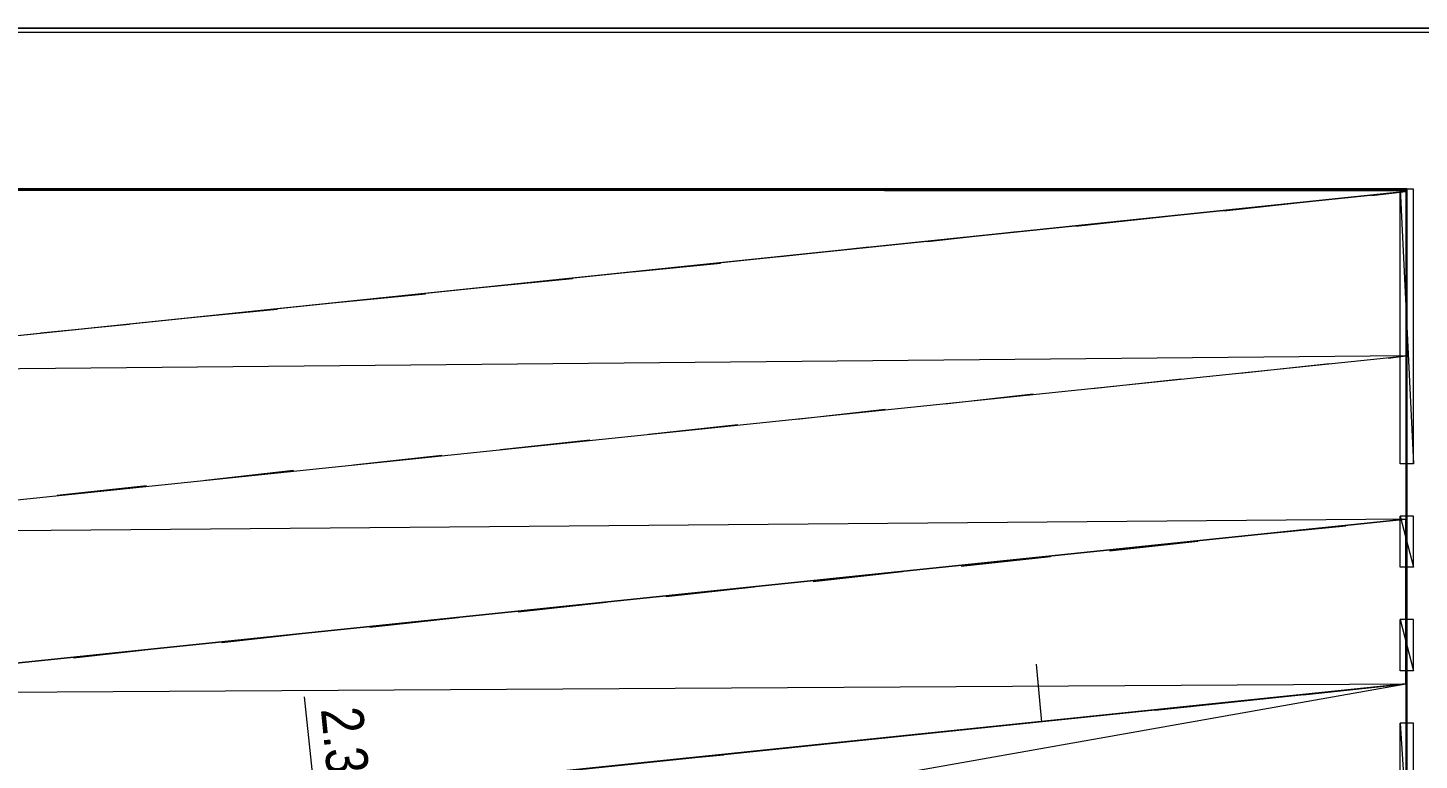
# Model space of a CAD drawing. Header units: inches. Extents: x -0.6 to 32.5, y 0.8 to 22.6.
# Drawn here: x 25.616 to 27.745, y 21.471 to 22.591 of the extents above; entities that cross this region are included whole.
import ezdxf

# ---------------------------------------------------------------- set-up
doc = ezdxf.new("R2010")
doc.units = ezdxf.units.IN
doc.header["$MEASUREMENT"] = 0
doc.layers.add('PDF_Geometry', color=7, linetype='Continuous', true_color=0xa5a5a5)
doc.layers.add('PDF_Text', color=7, linetype='Continuous')
doc.styles.add('PDF Arial', font='arial.ttf')

msp = doc.modelspace()

# ---------------------------------------------------------------- linework, layer by layer
at = {"layer": 'PDF_Geometry', "color": 7, "lineweight": 0}
for points in [[(32.4989, 22.5905), (0.6506, 22.5839), (0.6439, 22.5905), (32.4989, 22.5905)], [(32.4989, 22.5839), (32.4989, 22.5905), (0.6506, 22.5839), (32.4989, 22.5839)], [(27.7256, 16.1206), (27.7256, 22.3439), (0.8839, 22.3439), (0.8839, 16.1206), (27.7256, 16.1206)], [(27.1672, 21.5289), (27.1589, 21.6172)], [(27.1672, 21.5289), (27.1606, 21.6006)]]:
    msp.add_lwpolyline(points, dxfattribs=at)
at = {"layer": 'PDF_Geometry', "color": 7, "lineweight": 25}
msp.add_lwpolyline([(27.7256, 1.0256), (27.7256, 22.3439), (0.8839, 22.3439), (0.8839, 1.0256), (27.7256, 1.0256)], dxfattribs=at)
at = {"layer": 'PDF_Geometry', "color": 254, "lineweight": 0, "true_color": 0xdcdcdc}
for points in [[(27.7239, 22.3406), (25.3306, 22.3422), (25.0589, 22.0639), (27.7239, 22.3406)], [(27.7239, 22.3405), (27.7239, 22.0889), (25.0589, 22.0639), (27.7239, 22.3405)], [(27.7239, 22.3422), (27.7239, 22.3406), (25.3306, 22.3422), (27.7239, 22.3422)], [(27.7239, 22.0889), (25.0589, 22.0639), (25.1022, 21.8172), (27.7239, 22.0889)], [(27.7239, 22.0889), (27.7239, 21.8389), (25.1022, 21.8172), (27.7239, 22.0889)], [(27.7239, 21.8389), (25.1022, 21.8172), (25.1439, 21.5722), (27.7239, 21.8389)], [(25.1439, 21.5722), (27.7239, 21.5872), (27.7239, 21.8389), (25.1439, 21.5722)], [(25.1856, 21.3255), (25.1439, 21.5722), (27.7239, 21.5872), (25.1856, 21.3255)], [(25.1856, 21.3255), (25.3056, 21.1589), (27.7239, 21.5872), (25.1856, 21.3255)], [(25.3056, 21.1589), (27.7239, 21.5872), (27.7239, 21.4439), (25.3056, 21.1589)]]:
    msp.add_lwpolyline(points, dxfattribs=at)
at = {"layer": 'PDF_Geometry', "lineweight": 0}
for points in [[(27.6722, 22.3339), (27.7239, 22.3405)], [(27.4456, 22.3106), (27.5806, 22.3255)], [(27.2189, 22.2872), (27.3556, 22.3022)], [(26.9922, 22.2639), (27.1289, 22.2789)], [(26.7672, 22.2406), (26.9022, 22.2556)], [(26.5406, 22.2172), (26.6756, 22.2306)], [(26.3139, 22.1939), (26.4489, 22.2072)], [(26.0872, 22.1706), (26.2239, 22.1839)], [(25.8606, 22.1472), (25.9972, 22.1605)], [(25.6356, 22.1239), (25.7706, 22.1372)], [(27.6972, 22.0856), (27.7239, 22.0889)], [(27.4706, 22.0622), (27.6072, 22.0772)], [(27.2439, 22.0389), (27.3806, 22.0539)], [(27.0189, 22.0156), (27.1539, 22.0306)], [(26.7922, 21.9922), (26.9272, 22.0072)], [(26.5656, 21.9689), (26.7022, 21.9839)], [(26.3389, 21.9456), (26.4756, 21.9606)], [(26.1139, 21.9222), (26.2489, 21.9372)], [(25.8872, 21.8989), (26.0222, 21.9139)], [(25.6605, 21.8756), (25.7972, 21.8906)], [(27.4972, 21.8156), (27.6322, 21.8289)], [(27.7222, 21.8389), (27.7239, 21.8389)], [(27.2706, 21.7906), (27.4056, 21.8056)], [(27.0439, 21.7672), (27.1806, 21.7822)], [(26.8172, 21.7439), (26.9539, 21.7589)], [(26.5922, 21.7206), (26.7272, 21.7356)], [(26.3656, 21.6972), (26.5006, 21.7122)], [(26.1389, 21.6739), (26.2739, 21.6889)], [(25.9122, 21.6506), (26.0489, 21.6656)], [(25.6856, 21.6272), (25.8222, 21.6422)], [(19.1439, 20.7005), (27.7239, 21.5872)]]:
    msp.add_lwpolyline(points, dxfattribs=at)
at = {"layer": 'PDF_Geometry', "color": 5, "lineweight": 0}
for points in [[(27.7356, 22.3439), (27.7156, 22.3439), (27.7356, 21.9239), (27.7356, 22.3439)], [(27.7156, 22.3439), (27.7356, 21.9239), (27.7156, 21.9239), (27.7156, 22.3439)], [(27.7356, 21.8439), (27.7156, 21.8439), (27.7356, 21.7656), (27.7356, 21.8439)], [(27.7156, 21.8439), (27.7356, 21.7656), (27.7156, 21.7656), (27.7156, 21.8439)], [(27.7356, 21.6856), (27.7156, 21.6856), (27.7356, 21.6072), (27.7356, 21.6856)], [(27.7156, 21.6856), (27.7356, 21.6072), (27.7156, 21.6072), (27.7156, 21.6856)], [(27.7356, 21.5272), (27.7156, 21.5272), (27.7356, 21.2106), (27.7356, 21.5272)], [(27.7156, 21.5272), (27.7356, 21.2106), (27.7156, 21.2106), (27.7156, 21.5272)]]:
    msp.add_lwpolyline(points, dxfattribs=at)
at = {"layer": 'PDF_Geometry', "color": 1, "lineweight": 0}
msp.add_lwpolyline([(0.8856, 18.8822), (1.5022, 18.9272), (2.4839, 19.0056), (3.4656, 19.0905), (4.4456, 19.1822), (5.4256, 19.2806), (27.7239, 21.5872)], dxfattribs=at)
at = {"layer": 'PDF_Geometry', "color": 7, "lineweight": 9}
msp.add_lwpolyline([(26.0689, 21.2822), (26.0389, 21.5672)], dxfattribs=at)
at = {"layer": 'PDF_Geometry', "color": 7, "lineweight": 13}
msp.add_lwpolyline([(27.3405, 21.5472), (27.7239, 21.5872)], dxfattribs=at)
at = {"layer": 'PDF_Geometry', "color": 7, "lineweight": 20}
for points in [[(27.5672, 21.5706), (27.7239, 21.5872)], [(27.3906, 21.5522), (27.4789, 21.5622)], [(26.7706, 21.4889), (27.3022, 21.5439)], [(26.5922, 21.4706), (26.6806, 21.4789)]]:
    msp.add_lwpolyline(points, dxfattribs=at)

# ---------------------------------------------------------------- texts
at = {"layer": 'PDF_Text', "insert": (26.063, 21.5484), "char_height": 0.064131, "attachment_point": 7, "rotation": 275.6191, "style": 'PDF Arial'}
msp.add_mtext('\\W0.820702;2.32m', dxfattribs=at)

doc.saveas('drawing.dxf')
